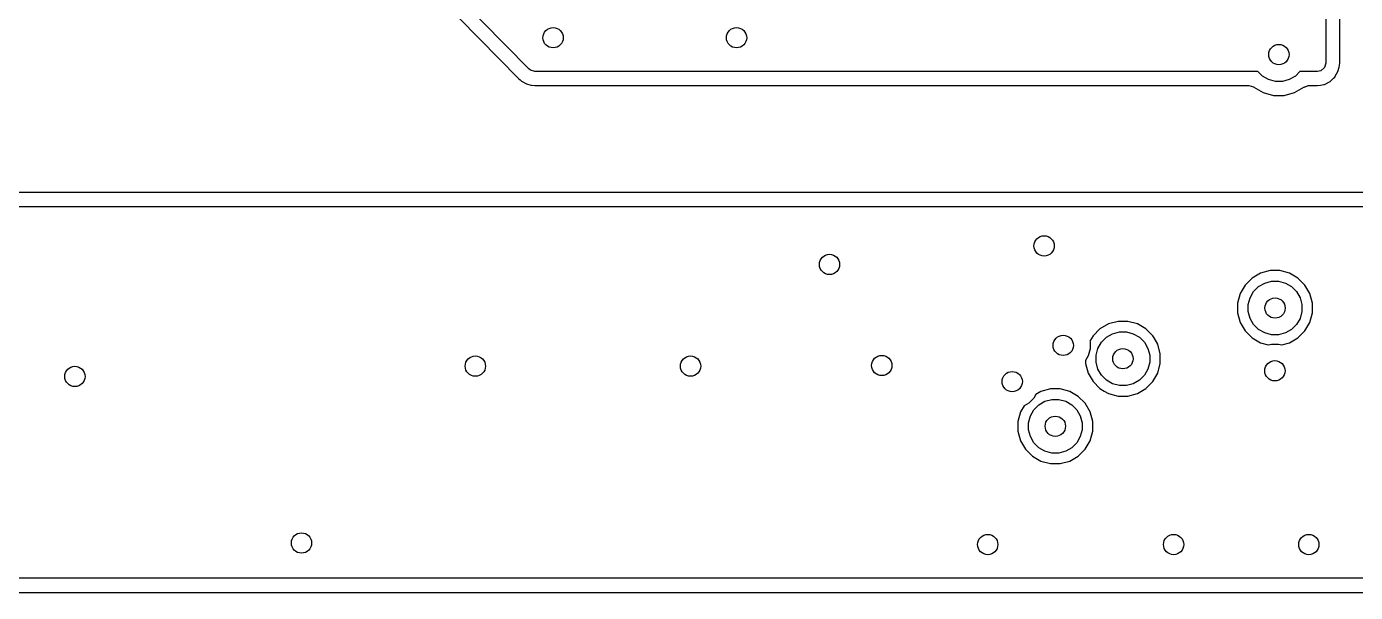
# Model space of a CAD drawing. Extents: x 0.98 to 8.09, y -3.46 to -0.83.
# Drawn here: x 5.7 to 6.474, y -2.557 to -2.228 of the extents above; entities that cross this region are included whole.
import ezdxf

# ---------------------------------------------------------------- set-up
doc = ezdxf.new("R2010")
doc.units = 0
doc.header["$MEASUREMENT"] = 0
doc.layers.add('BLACK', color=7, linetype='CONTINUOUS')

msp = doc.modelspace()

# ---------------------------------------------------------------- linework, layer by layer
at = {"layer": 'BLACK', "linetype": 'CONTINUOUS'}
for p, q in [((5.99266, -2.25247), (5.92529, -2.18364)), ((5.94063, -2.21106), (5.98679, -2.25822)), ((6.45669, -2.22038), (6.45669, -2.24906)), ((6.46491, -2.24906), (6.46491, -2.22038)), ((6.45592, -2.25169), (6.45384, -2.2535)), ((6.45669, -2.24906), (6.45592, -2.25169)), ((6.4638, -2.25401), (6.46458, -2.25137)), ((6.46458, -2.25137), (6.46491, -2.24906)), ((5.98679, -2.25822), (5.98679, -2.25822)), ((5.98679, -2.25822), (5.98679, -2.25822)), ((5.98679, -2.25822), (5.98747, -2.25884)), ((5.98747, -2.25884), (5.98832, -2.25953)), ((5.98832, -2.25953), (5.99119, -2.26105)), ((5.99351, -2.25316), (5.99266, -2.25247)), ((5.99615, -2.25394), (5.99351, -2.25316)), ((6.41719, -2.25394), (5.99615, -2.25394)), ((6.41984, -2.25659), (6.41719, -2.25394)), ((6.4234, -2.25864), (6.41984, -2.25659)), ((6.42737, -2.25971), (6.4234, -2.25864)), ((6.43148, -2.25971), (6.42737, -2.25971)), ((6.43545, -2.25864), (6.43148, -2.25971)), ((6.43901, -2.25659), (6.43545, -2.25864)), ((6.44166, -2.25394), (6.43901, -2.25659)), ((6.45181, -2.25394), (6.44166, -2.25394)), ((6.45384, -2.2535), (6.45181, -2.25394)), ((6.45599, -2.26143), (6.45922, -2.25971)), ((6.45922, -2.25971), (6.4613, -2.2579)), ((6.4613, -2.2579), (6.46202, -2.2572)), ((6.46202, -2.2572), (6.46205, -2.25714)), ((6.46205, -2.25714), (6.46227, -2.25675)), ((6.46227, -2.25675), (6.4638, -2.25401)), ((5.99119, -2.26105), (5.99383, -2.26182)), ((5.99383, -2.26182), (5.99383, -2.26182)), ((5.99383, -2.26182), (5.99383, -2.26182)), ((5.99383, -2.26182), (5.99421, -2.26187)), ((5.99421, -2.26187), (5.99615, -2.26215)), ((5.99615, -2.26215), (6.41192, -2.26215)), ((6.41192, -2.26215), (6.41456, -2.26293)), ((6.41456, -2.26293), (6.4148, -2.26309)), ((6.4148, -2.26309), (6.41483, -2.26311)), ((6.41483, -2.26311), (6.41483, -2.26311)), ((6.41483, -2.26311), (6.42025, -2.26624)), ((6.42025, -2.26624), (6.4263, -2.26786)), ((6.43255, -2.26786), (6.4386, -2.26624)), ((6.4386, -2.26624), (6.44402, -2.26311)), ((6.44402, -2.26311), (6.4443, -2.26295)), ((6.44402, -2.26311), (6.44402, -2.26311)), ((6.4443, -2.26295), (6.44433, -2.26302)), ((6.44433, -2.26302), (6.44652, -2.26217)), ((6.44652, -2.26217), (6.44693, -2.26215)), ((6.44693, -2.26215), (6.45181, -2.26215)), ((6.45181, -2.26215), (6.45356, -2.26197)), ((6.45181, -2.26215), (6.45181, -2.26215)), ((6.45356, -2.26197), (6.45559, -2.26152)), ((6.45559, -2.26152), (6.45599, -2.26143)), ((6.4263, -2.26786), (6.4263, -2.26786)), ((6.4263, -2.26786), (6.43255, -2.26786)), ((6.43255, -2.26786), (6.43255, -2.26786)), ((6.50102, -2.32446), (5.36769, -2.32446)), ((5.36607, -2.33268), (6.50102, -2.33268)), ((6.4138, -2.37431), (6.40975, -2.37837)), ((6.41876, -2.37145), (6.4138, -2.37431)), ((6.4138, -2.37431), (6.4138, -2.37431)), ((6.4243, -2.36996), (6.41876, -2.37145)), ((6.41876, -2.37145), (6.41876, -2.37145)), ((6.41876, -2.37145), (6.41876, -2.37145)), ((6.43003, -2.36996), (6.4243, -2.36996)), ((6.43557, -2.37145), (6.43003, -2.36996)), ((6.44053, -2.37431), (6.43557, -2.37145)), ((6.43557, -2.37145), (6.43557, -2.37145)), ((6.43557, -2.37145), (6.43557, -2.37145)), ((6.44458, -2.37837), (6.44053, -2.37431)), ((6.44053, -2.37431), (6.44053, -2.37431)), ((6.44053, -2.37431), (6.44053, -2.37431)), ((6.40688, -2.38333), (6.4054, -2.38887)), ((6.40975, -2.37837), (6.40688, -2.38333)), ((6.40688, -2.38333), (6.40688, -2.38333)), ((6.40688, -2.38333), (6.40688, -2.38333)), ((6.40975, -2.37837), (6.40975, -2.37837)), ((6.41262, -2.38571), (6.41467, -2.38215)), ((6.41467, -2.38215), (6.41758, -2.37924)), ((6.41758, -2.37924), (6.42114, -2.37718)), ((6.42114, -2.37718), (6.42511, -2.37612)), ((6.42511, -2.37612), (6.42922, -2.37612)), ((6.42922, -2.37612), (6.43319, -2.37718)), ((6.43319, -2.37718), (6.43675, -2.37924)), ((6.43675, -2.37924), (6.43966, -2.38215)), ((6.43966, -2.38215), (6.44171, -2.38571)), ((6.44745, -2.38333), (6.44458, -2.37837)), ((6.44893, -2.38887), (6.44745, -2.38333)), ((6.4054, -2.38887), (6.4054, -2.3946)), ((6.41155, -2.38968), (6.41262, -2.38571)), ((6.41155, -2.39379), (6.41155, -2.38968)), ((6.44171, -2.38571), (6.44278, -2.38968)), ((6.44278, -2.38968), (6.44278, -2.39379)), ((6.44893, -2.3946), (6.44893, -2.38887)), ((6.4054, -2.3946), (6.40688, -2.40013)), ((6.41262, -2.39776), (6.41155, -2.39379)), ((6.41467, -2.40132), (6.41262, -2.39776)), ((6.44171, -2.39776), (6.43966, -2.40132)), ((6.44278, -2.39379), (6.44171, -2.39776)), ((6.44745, -2.40013), (6.44893, -2.3946)), ((6.32522, -2.40384), (6.32116, -2.40789)), ((6.33018, -2.40098), (6.32522, -2.40384)), ((6.32522, -2.40384), (6.32522, -2.40384)), ((6.329, -2.40877), (6.33256, -2.40671)), ((6.33572, -2.39949), (6.33018, -2.40098)), ((6.33018, -2.40098), (6.33018, -2.40098)), ((6.33018, -2.40098), (6.33018, -2.40098)), ((6.33256, -2.40671), (6.33653, -2.40565)), ((6.34145, -2.39949), (6.33572, -2.39949)), ((6.33653, -2.40565), (6.34064, -2.40565)), ((6.34064, -2.40565), (6.34461, -2.40671)), ((6.34698, -2.40098), (6.34145, -2.39949)), ((6.34461, -2.40671), (6.34817, -2.40877)), ((6.35195, -2.40384), (6.34698, -2.40098)), ((6.34698, -2.40098), (6.34698, -2.40098)), ((6.34698, -2.40098), (6.34698, -2.40098)), ((6.356, -2.40789), (6.35195, -2.40384)), ((6.35195, -2.40384), (6.35195, -2.40384)), ((6.40688, -2.40013), (6.40688, -2.40013)), ((6.40688, -2.40013), (6.40688, -2.40013)), ((6.40688, -2.40013), (6.40975, -2.4051)), ((6.40975, -2.4051), (6.40975, -2.4051)), ((6.40975, -2.4051), (6.40975, -2.4051)), ((6.40975, -2.4051), (6.4138, -2.40915)), ((6.41758, -2.40423), (6.41467, -2.40132)), ((6.42114, -2.40628), (6.41758, -2.40423)), ((6.42511, -2.40735), (6.42114, -2.40628)), ((6.43319, -2.40628), (6.42922, -2.40735)), ((6.43675, -2.40423), (6.43319, -2.40628)), ((6.43966, -2.40132), (6.43675, -2.40423)), ((6.44053, -2.40915), (6.44458, -2.4051)), ((6.44458, -2.4051), (6.44745, -2.40013)), ((6.32116, -2.40789), (6.31934, -2.41105)), ((6.31934, -2.41105), (6.31945, -2.41145)), ((6.31945, -2.41145), (6.31945, -2.41556)), ((6.32116, -2.40789), (6.32116, -2.40789)), ((6.32403, -2.41523), (6.32609, -2.41167)), ((6.32609, -2.41167), (6.329, -2.40877)), ((6.34817, -2.40877), (6.35108, -2.41167)), ((6.35108, -2.41167), (6.35313, -2.41523)), ((6.35673, -2.40915), (6.356, -2.40789)), ((6.356, -2.40789), (6.356, -2.40789)), ((6.35887, -2.41286), (6.35673, -2.40915)), ((6.36035, -2.41839), (6.35887, -2.41286)), ((6.4138, -2.40915), (6.41876, -2.41202)), ((6.41876, -2.41202), (6.42318, -2.4132)), ((6.42318, -2.4132), (6.42505, -2.4127)), ((6.42505, -2.4127), (6.42916, -2.4127)), ((6.42922, -2.40735), (6.42511, -2.40735)), ((6.42916, -2.4127), (6.43109, -2.41322)), ((6.43109, -2.41322), (6.43557, -2.41202)), ((6.43557, -2.41202), (6.44053, -2.40915)), ((6.31838, -2.41953), (6.31681, -2.42225)), ((6.31681, -2.42225), (6.31681, -2.42413)), ((6.31945, -2.41556), (6.31838, -2.41953)), ((6.32297, -2.4192), (6.32403, -2.41523)), ((6.32297, -2.42332), (6.32297, -2.4192)), ((6.35313, -2.41523), (6.3542, -2.4192)), ((6.3542, -2.4192), (6.3542, -2.42332)), ((6.36035, -2.42413), (6.36035, -2.41839)), ((6.31681, -2.42413), (6.3183, -2.42966)), ((6.3183, -2.42966), (6.3183, -2.42966)), ((6.3183, -2.42966), (6.3183, -2.42966)), ((6.3183, -2.42966), (6.32116, -2.43463)), ((6.32403, -2.42729), (6.32297, -2.42332)), ((6.32609, -2.43085), (6.32403, -2.42729)), ((6.35313, -2.42729), (6.35108, -2.43085)), ((6.3542, -2.42332), (6.35313, -2.42729)), ((6.356, -2.43463), (6.35887, -2.42966)), ((6.35887, -2.42966), (6.36035, -2.42413)), ((6.32116, -2.43463), (6.32116, -2.43463)), ((6.32116, -2.43463), (6.32116, -2.43463)), ((6.32116, -2.43463), (6.32522, -2.43868)), ((6.329, -2.43375), (6.32609, -2.43085)), ((6.33256, -2.43581), (6.329, -2.43375)), ((6.33653, -2.43687), (6.33256, -2.43581)), ((6.34064, -2.43687), (6.33653, -2.43687)), ((6.34461, -2.43581), (6.34064, -2.43687)), ((6.34817, -2.43375), (6.34461, -2.43581)), ((6.35108, -2.43085), (6.34817, -2.43375)), ((6.35195, -2.43868), (6.356, -2.43463)), ((6.2866, -2.4442), (6.28369, -2.44711)), ((6.28783, -2.44207), (6.2866, -2.4442)), ((6.29081, -2.44035), (6.28783, -2.44207)), ((6.29635, -2.43886), (6.29081, -2.44035)), ((6.29081, -2.44035), (6.29081, -2.44035)), ((6.29081, -2.44035), (6.29081, -2.44035)), ((6.29319, -2.44608), (6.29716, -2.44502)), ((6.30208, -2.43886), (6.29635, -2.43886)), ((6.29716, -2.44502), (6.30127, -2.44502)), ((6.30127, -2.44502), (6.30524, -2.44608)), ((6.30761, -2.44035), (6.30208, -2.43886)), ((6.31258, -2.44321), (6.30761, -2.44035)), ((6.30761, -2.44035), (6.30761, -2.44035)), ((6.30761, -2.44035), (6.30761, -2.44035)), ((6.31663, -2.44726), (6.31258, -2.44321)), ((6.31258, -2.44321), (6.31258, -2.44321)), ((6.31258, -2.44321), (6.31258, -2.44321)), ((6.32522, -2.43868), (6.32522, -2.43868)), ((6.32522, -2.43868), (6.32522, -2.43868)), ((6.32522, -2.43868), (6.3277, -2.44011)), ((6.3277, -2.44011), (6.33018, -2.44154)), ((6.33018, -2.44154), (6.33572, -2.44303)), ((6.33572, -2.44303), (6.33572, -2.44303)), ((6.33572, -2.44303), (6.34145, -2.44303)), ((6.34145, -2.44303), (6.34698, -2.44154)), ((6.34145, -2.44303), (6.34145, -2.44303)), ((6.34698, -2.44154), (6.35195, -2.43868)), ((6.27893, -2.45223), (6.27744, -2.45776)), ((6.28098, -2.44867), (6.27893, -2.45223)), ((6.27893, -2.45223), (6.27893, -2.45223)), ((6.27893, -2.45223), (6.27893, -2.45223)), ((6.28369, -2.44711), (6.28098, -2.44867)), ((6.28466, -2.4546), (6.28672, -2.45104)), ((6.28672, -2.45104), (6.28963, -2.44814)), ((6.28963, -2.44814), (6.29319, -2.44608)), ((6.30524, -2.44608), (6.3088, -2.44814)), ((6.3088, -2.44814), (6.31171, -2.45104)), ((6.31171, -2.45104), (6.31376, -2.4546)), ((6.3195, -2.45223), (6.31663, -2.44726)), ((6.32098, -2.45776), (6.3195, -2.45223)), ((6.27744, -2.45776), (6.27744, -2.4635)), ((6.2836, -2.45857), (6.28466, -2.4546)), ((6.2836, -2.46269), (6.2836, -2.45857)), ((6.31376, -2.4546), (6.31483, -2.45857)), ((6.31483, -2.45857), (6.31483, -2.46269)), ((6.32098, -2.4635), (6.32098, -2.45776)), ((6.27744, -2.4635), (6.27893, -2.46903)), ((6.28466, -2.46666), (6.2836, -2.46269)), ((6.28672, -2.47022), (6.28466, -2.46666)), ((6.31376, -2.46666), (6.31171, -2.47022)), ((6.31483, -2.46269), (6.31376, -2.46666)), ((6.3195, -2.46903), (6.32098, -2.4635)), ((6.27893, -2.46903), (6.27893, -2.46903)), ((6.27893, -2.46903), (6.27893, -2.46903)), ((6.27893, -2.46903), (6.28179, -2.474)), ((6.28179, -2.474), (6.28179, -2.474)), ((6.28179, -2.474), (6.28179, -2.474)), ((6.28179, -2.474), (6.28585, -2.47805)), ((6.28963, -2.47312), (6.28672, -2.47022)), ((6.29319, -2.47518), (6.28963, -2.47312)), ((6.29716, -2.47624), (6.29319, -2.47518)), ((6.30127, -2.47624), (6.29716, -2.47624)), ((6.30524, -2.47518), (6.30127, -2.47624)), ((6.3088, -2.47312), (6.30524, -2.47518)), ((6.31171, -2.47022), (6.3088, -2.47312)), ((6.31258, -2.47805), (6.31663, -2.474)), ((6.31663, -2.474), (6.3195, -2.46903)), ((6.28585, -2.47805), (6.29081, -2.48091)), ((6.29081, -2.48091), (6.29635, -2.4824)), ((6.29635, -2.4824), (6.29635, -2.4824)), ((6.29635, -2.4824), (6.30208, -2.4824)), ((6.30208, -2.4824), (6.30761, -2.48091)), ((6.30208, -2.4824), (6.30208, -2.4824)), ((6.30761, -2.48091), (6.31258, -2.47805)), ((6.50102, -2.54921), (5.3937, -2.54921)), ((5.40011, -2.55743), (6.50102, -2.55743))]:
    msp.add_line(p, q, dxfattribs=at)
at = {"layer": 'BLACK'}
for centre in [(6.0067, -2.23425), (6.11354, -2.23425), (6.42942, -2.24409), (6.29268, -2.35556), (6.1677, -2.36634), (6.42717, -2.39173), (6.30384, -2.4135), (5.96142, -2.42559), (6.08677, -2.42559), (6.19815, -2.42522), (6.33858, -2.42126), (5.72822, -2.43159), (6.2741, -2.43461), (6.4271, -2.42831), (6.29921, -2.46063), (5.86018, -2.52863), (6.25984, -2.52953), (6.36811, -2.52953), (6.44685, -2.52953)]:
    msp.add_circle(centre, 0.00591, dxfattribs=at)

doc.saveas('drawing.dxf')
